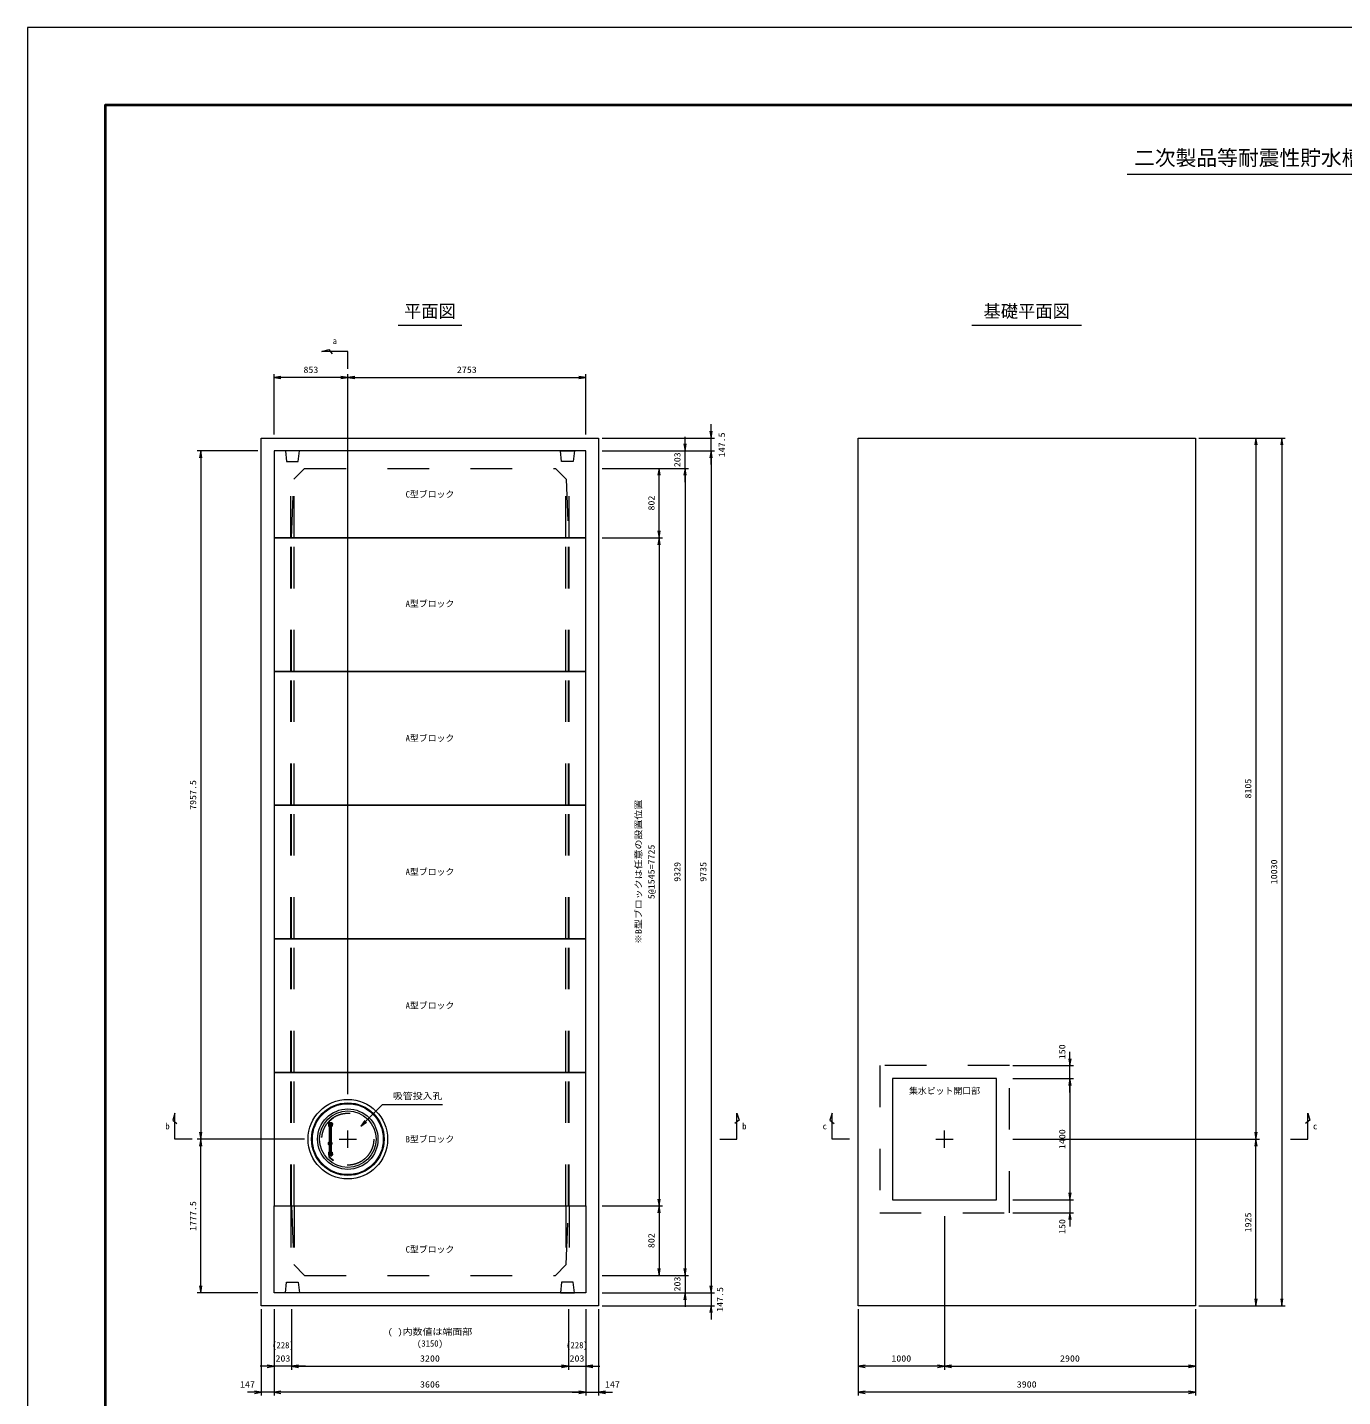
# Model space of a CAD drawing. Units: millimetres at full size. Extents: x 0 to 33600, y -55520 to -31760.
# Drawn here: x 0 to 15208, y -47589 to -31760 of the extents above; entities that cross this region are included whole.
import ezdxf
from ezdxf.enums import TextEntityAlignment as Align

# ---------------------------------------------------------------- set-up
doc = ezdxf.new("R2010")
doc.units = ezdxf.units.MM
doc.header["$LTSCALE"] = 80.0044
doc.header["$PDMODE"] = 32
doc.header["$PDSIZE"] = 40
doc.linetypes.add('CHAIN', pattern=[18.5, 12, -1.5, 3.5, -1.5])
doc.linetypes.add('DASHED_SPACED', pattern=[12, 6, -6])
for name, color, linetype, lineweight in [('0_2', 4, 'Continuous', 13), ('Defpoints_5', 5, 'Continuous', 13), ('FRP', 4, 'DASHED_SPACED', 13), ('図枠', 1, 'Continuous', 40), ('寸法', 6, 'Continuous', 13), ('文字', 2, 'Continuous', 13)]:
    doc.layers.add(name, color=color, linetype=linetype, lineweight=lineweight)
doc.styles.add('ＭＳ ゴシック', font='')
doc.styles.get('ＭＳ ゴシック').set_extended_font_data('MS Gothic')

# ---------------------------------------------------------------- blocks, each defined once
blk = doc.blocks.new('open_arrow')
at = {"color": 0, "linetype": 'Continuous', "lineweight": -2}
blk.add_lwpolyline([(7.5, 1.25), (0, 0), (7.5, -1.25)], dxfattribs=at)

msp = doc.modelspace()

# ---------------------------------------------------------------- linework, layer by layer
at = {"layer": '0_2', "linetype": 'DASHED_SPACED'}
for p, q in [((3045, -37660), (3045, -36780)), ((3085, -37660), (3085, -36780)), ((6225, -37660), (6225, -36780)), ((6265, -37660), (6265, -36780)), ((3045, -39205), (3045, -37660)), ((3085, -39205), (3085, -37660)), ((6225, -39205), (6225, -37660)), ((6265, -39205), (6265, -37660)), ((3045, -40750), (3045, -39205)), ((3085, -40750), (3085, -39205)), ((6225, -40750), (6225, -39205)), ((6265, -40750), (6265, -39205)), ((3045, -42295), (3045, -40750)), ((3085, -42295), (3085, -40750)), ((6225, -42295), (6225, -40750)), ((6265, -42295), (6265, -40750)), ((3045, -43840), (3045, -42295)), ((3085, -43840), (3085, -42295)), ((6225, -43840), (6225, -42295)), ((6265, -43840), (6265, -42295)), ((3045, -45385), (3045, -43840)), ((3085, -45385), (3085, -43840)), ((6225, -45385), (6225, -43840)), ((6265, -45385), (6265, -43840)), ((3045, -45385), (3045, -46265)), ((3085, -45385), (3085, -46265)), ((6225, -45385), (6225, -46265)), ((6265, -45385), (6265, -46265))]:
    msp.add_line(p, q, dxfattribs=at)
at = {"layer": '0_2', "color": 3, "linetype": 'DASHED_SPACED'}
for p, q in [((3055, -39205), (3055, -37660)), ((6255, -39205), (6255, -37660)), ((3055, -40750), (3055, -39205)), ((6255, -40750), (6255, -39205)), ((3055, -42295), (3055, -40750)), ((6255, -42295), (6255, -40750)), ((3055, -43840), (3055, -42295)), ((6255, -43840), (6255, -42295)), ((3055, -45385), (3055, -43840)), ((6255, -45385), (6255, -43840))]:
    msp.add_line(p, q, dxfattribs=at)
at = {"layer": '0_2', "color": 2, "linetype": 'CHAIN'}
for p, q in [((3605, -44612.5), (3805, -44612.5)), ((3705, -44712.5), (3705, -44512.5)), ((10505, -44612.5), (10705, -44612.5)), ((10605, -44712.5), (10605, -44512.5))]:
    msp.add_line(p, q, dxfattribs=at)
at = {"layer": '0_2', "color": 7}
for points in [[(2705, -36507.5), (6605, -36507.5), (6605, -46537.5), (2705, -46537.5)], [(9605, -36507.5), (13505, -36507.5), (13505, -46537.5), (9605, -46537.5)], [(10005, -45312.5), (11205, -45312.5), (11205, -43912.5), (10005, -43912.5)]]:
    msp.add_lwpolyline(points, close=True, dxfattribs=at)
at = {"layer": '0_2', "color": 3}
for points in [[(2852, -37660), (6458, -37660), (6458, -36655), (2852, -36655)], [(6458, -39205), (6458, -37660), (2852, -37660), (2852, -39205)], [(6458, -40750), (6458, -39205), (2852, -39205), (2852, -40750)], [(6458, -42295), (6458, -40750), (2852, -40750), (2852, -42295)], [(6458, -43840), (6458, -42295), (2852, -42295), (2852, -43840)], [(6458, -45385), (6458, -43840), (2852, -43840), (2852, -45385)], [(2852, -45385), (6458, -45385), (6458, -46390), (2852, -46390)]]:
    msp.add_lwpolyline(points, close=True, dxfattribs=at)
at = {"layer": '0_2', "linetype": 'DASHED_SPACED'}
for points in [[(2985, -36655), (2997.5, -36780), (3132.5, -36780), (3145, -36655)], [(6325, -36655), (6312.5, -36780), (6177.5, -36780), (6165, -36655)], [(2985, -46390), (2997.5, -46265), (3132.5, -46265), (3145, -46390)], [(6325, -46390), (6312.5, -46265), (6177.5, -46265), (6165, -46390)]]:
    msp.add_lwpolyline(points, close=True, dxfattribs=at)
at = {"layer": '0_2', "color": 3, "linetype": 'DASHED_SPACED'}
for points in [[(3055, -37660), (3080, -36983), (3205, -36858), (6105, -36858), (6230, -36983), (6255, -37660)], [(3055, -45385), (3080, -46062), (3205, -46187), (6105, -46187), (6230, -46062), (6255, -45385)]]:
    msp.add_lwpolyline(points, dxfattribs=at)
at = {"layer": '0_2', "color": 7, "linetype": 'DASHED_SPACED'}
msp.add_lwpolyline([(9855, -45462.5), (11355, -45462.5), (11355, -43762.5), (9855, -43762.5)], close=True, dxfattribs=at)
at = {"layer": '0_2', "color": 3}
for radius in [460, 420]:
    msp.add_circle((3705, -44612.5), radius, dxfattribs=at)
at = {"layer": '0_2'}
for radius in [410, 349, 327]:
    msp.add_circle((3705, -44612.5), radius, dxfattribs=at)
at = {"layer": '0_2', "color": 3, "linetype": 'DASHED_SPACED'}
msp.add_circle((3705, -44612.5), 300, dxfattribs=at)
at = {"layer": 'Defpoints_5'}
msp.add_lwpolyline([(0, -55520), (33600, -55520), (33600, -31760), (0, -31760)], close=True, dxfattribs=at)
at = {"layer": 'FRP'}
for p, q in [((3480, -44428.56), (3526, -44428.56)), ((3480, -44428.56), (3480, -44430.56)), ((3480, -44430.56), (3526, -44430.56)), ((3480, -44430.56), (3480, -44462.56)), ((3480, -44441.29), (3514.95, -44441.29)), ((3480, -44462.56), (3488.9, -44462.56)), ((3487.09, -44420.41), (3489.03, -44426.23)), ((3536.43, -44364.34), (3487.84, -44405)), ((3489, -44432.75), (3489, -44437.45)), ((3489, -44441.29), (3489, -44783.71)), ((3489.03, -44423.56), (3489.03, -44428.56)), ((3489.03, -44423.56), (3520.12, -44423.56)), ((3539.32, -44367.79), (3490.73, -44408.46)), ((3494.58, -44419.06), (3520.12, -44419.06)), ((3514, -44423.56), (3510.95, -44426.61)), ((3511, -44423.56), (3511, -44428.56)), ((3511, -44432.75), (3511, -44437.45)), ((3511, -44441.29), (3511, -44783.71)), ((3511, -44462.56), (3526, -44462.56)), ((3514.95, -44430.56), (3514.95, -44441.29)), ((3520.12, -44419.06), (3520.12, -44423.56)), ((3526, -44430.56), (3526, -44462.56)), ((3526, -44443.56), (3528, -44443.56)), ((3528, -44430.56), (3528, -44443.56)), ((3536.43, -44364.34), (3539.32, -44367.79)), ((3480, -44762.44), (3488.9, -44762.44)), ((3480, -44762.44), (3480, -44794.44)), ((3480, -44783.71), (3514.95, -44783.71)), ((3480, -44794.44), (3526, -44794.44)), ((3480, -44794.44), (3480, -44796.44)), ((3489, -44787.55), (3489, -44792.25)), ((3511, -44762.44), (3526, -44762.44)), ((3511, -44787.55), (3511, -44792.25)), ((3514.95, -44783.71), (3514.95, -44794.44)), ((3526, -44762.44), (3526, -44794.44)), ((3526, -44781.44), (3528, -44781.44)), ((3528, -44781.44), (3528, -44794.44)), ((3480, -44796.44), (3526, -44796.44)), ((3489.03, -44798.77), (3487.09, -44804.59)), ((3487.84, -44820), (3536.43, -44860.66)), ((3489.03, -44796.44), (3489.03, -44801.44)), ((3489.03, -44801.44), (3520.12, -44801.44)), ((3490.73, -44816.54), (3539.32, -44857.21)), ((3494.58, -44805.94), (3520.12, -44805.94)), ((3510.95, -44798.39), (3514, -44801.44)), ((3511, -44796.44), (3511, -44801.44)), ((3520.12, -44801.44), (3520.12, -44805.94)), ((3539.32, -44857.21), (3536.43, -44860.66))]:
    msp.add_line(p, q, dxfattribs=at)
at = {"layer": 'FRP', "linetype": 'CHAIN'}
msp.add_line((3500, -44449.6), (3500, -44775.26), dxfattribs=at)
at = {"layer": 'FRP'}
for centre, radius, start, end in [((3494.59, -44413.06), 10.5, 129.92782, 270), ((3494.58, -44413.06), 6, 129.92906, 270), ((3526, -44430.56), 2, 0, 90), ((3526, -44794.44), 2, 270, 0), ((3494.59, -44811.94), 10.5, 90, 230.07217), ((3494.58, -44811.94), 6, 90, 230.07093)]:
    msp.add_arc(centre, radius, start, end, dxfattribs=at)
msp.add_point((3500, -44662.5), dxfattribs=at)
at = {"layer": '図枠'}
msp.add_lwpolyline([(900, -54620), (32700, -54620), (32700, -32660), (900, -32660)], close=True, dxfattribs=at)
at = {"layer": '寸法'}
for p, q in [((2852, -36467.5), (2852, -35767.5)), ((3705, -44090.67), (3705, -35767.5)), ((3705, -44090.67), (3705, -35767.5)), ((6458, -36467.5), (6458, -35767.5)), ((3705, -35807.5), (2852, -35807.5)), ((3705, -35807.5), (6458, -35807.5)), ((7905, -36815), (7905, -36347.5)), ((6645, -36507.5), (7945, -36507.5)), ((7605, -37018), (7605, -36495)), ((13545, -36507.5), (14245, -36507.5)), ((13545, -36507.5), (14545, -36507.5)), ((14205, -36507.5), (14205, -44612.5)), ((14505, -36507.5), (14505, -46537.5)), ((2665, -36655), (1965, -36655)), ((2005, -36655), (2005, -44612.5)), ((6645, -36655), (7945, -36655)), ((6645, -36655), (7645, -36655)), ((6645, -36655), (7945, -36655)), ((7905, -36655), (7905, -46390)), ((6645, -36858), (7645, -36858)), ((6645, -36858), (7345, -36858)), ((6645, -36858), (7645, -36858)), ((7305, -37660), (7305, -36858)), ((7605, -36858), (7605, -46187)), ((6645, -37660), (7345, -37660)), ((6645, -37660), (7345, -37660)), ((7305, -37660), (7305, -45385)), ((12055, -44072.5), (12055, -43602.5)), ((11395, -43762.5), (12095, -43762.5)), ((11395, -43912.5), (12095, -43912.5)), ((11395, -43912.5), (12095, -43912.5)), ((12055, -43912.5), (12055, -45312.5)), ((3165, -44612.5), (1965, -44612.5)), ((3205, -44612.5), (1965, -44612.5)), ((2005, -46390), (2005, -44612.5)), ((11395, -44612.5), (14245, -44612.5)), ((11435, -44612.5), (14245, -44612.5)), ((14205, -46537.5), (14205, -44612.5)), ((12055, -45152.5), (12055, -45622.5)), ((6645, -45385), (7345, -45385)), ((6645, -45385), (7345, -45385)), ((7305, -45385), (7305, -46187)), ((11395, -45312.5), (12095, -45312.5)), ((11395, -45312.5), (12095, -45312.5)), ((10605, -45502.5), (10605, -47277.5)), ((10605, -45502.5), (10605, -47277.5)), ((11395, -45462.5), (12095, -45462.5)), ((7605, -46027), (7605, -46550)), ((6645, -46187), (7645, -46187)), ((6645, -46187), (7345, -46187)), ((6645, -46187), (7645, -46187)), ((7905, -46230), (7905, -46697.5)), ((2665, -46390), (1965, -46390)), ((6645, -46390), (7945, -46390)), ((6645, -46390), (7645, -46390)), ((6645, -46390), (7945, -46390)), ((2705, -46577.5), (2705, -47577.5)), ((2852, -46577.5), (2852, -47577.5)), ((2852, -46577.5), (2852, -47277.5)), ((2852, -46577.5), (2852, -47577.5)), ((3055, -46577.5), (3055, -47277.5)), ((3055, -46577.5), (3055, -47277.5)), ((6255, -46577.5), (6255, -47277.5)), ((6255, -46577.5), (6255, -47277.5)), ((6458, -46577.5), (6458, -47577.5)), ((6458, -46577.5), (6458, -47277.5)), ((6458, -46577.5), (6458, -47577.5)), ((6605, -46577.5), (6605, -47577.5)), ((6645, -46537.5), (7945, -46537.5)), ((9605, -46577.5), (9605, -47277.5)), ((9605, -46577.5), (9605, -47577.5)), ((13505, -46577.5), (13505, -47277.5)), ((13505, -46577.5), (13505, -47577.5)), ((13545, -46537.5), (14245, -46537.5)), ((13545, -46537.5), (14545, -46537.5)), ((3215, -47237.5), (2692, -47237.5)), ((3055, -47237.5), (6255, -47237.5)), ((6095, -47237.5), (6618, -47237.5)), ((10605, -47237.5), (9605, -47237.5)), ((10605, -47237.5), (13505, -47237.5)), ((3012, -47537.5), (2545, -47537.5)), ((6458, -47537.5), (2852, -47537.5)), ((6298, -47537.5), (6765, -47537.5)), ((13505, -47537.5), (9605, -47537.5))]:
    msp.add_line(p, q, dxfattribs=at)
for points in [[(3705, -35707.5), (3705, -35507.5), (3405, -35507.5), (3485, -35482.5), (3525, -35532.5)], [(1905, -44612.5), (1705, -44612.5), (1705, -44312.5), (1680, -44392.5), (1730, -44432.5)], [(3855, -44462.5), (3911.57, -44405.93), (4105, -44212.5), (4798.33, -44212.5)], [(8005, -44612.5), (8205, -44612.5), (8205, -44312.5), (8230, -44392.5), (8180, -44432.5)], [(9505, -44612.5), (9305, -44612.5), (9305, -44312.5), (9280, -44392.5), (9330, -44432.5)], [(14605, -44612.5), (14805, -44612.5), (14805, -44312.5), (14830, -44392.5), (14780, -44432.5)]]:
    msp.add_lwpolyline(points, dxfattribs=at)
at = {"layer": '文字'}
for p, q in [((21663.66, -33460), (12716.67, -33460)), ((5021.67, -35207.5), (4288.33, -35207.5)), ((12188.33, -35207.5), (10921.67, -35207.5))]:
    msp.add_line(p, q, dxfattribs=at)

# ---------------------------------------------------------------- block references
at = {"layer": '寸法', "xscale": 10.7, "yscale": 10.7}
for p in [(2852, -35807.5), (3705, -35807.5), (3055, -47237.5), (3055, -47237.5), (6458, -47237.5), (9605, -47237.5), (10605, -47237.5), (2852, -47537.5), (2852, -47537.5), (6605, -47537.5), (9605, -47537.5)]:
    msp.add_blockref('open_arrow', p, dxfattribs=at)
for p, rotation in [((3705, -35807.5), 180), ((6458, -35807.5), 180), ((7905, -36507.5), 90), ((14205, -36507.5), 270), ((14505, -36507.5), 270), ((2005, -36655), 270), ((7605, -36655), 90), ((7905, -36655), 270), ((7905, -36655), 270), ((7305, -36858), 270), ((7605, -36858), 270), ((7605, -36858), 270), ((7305, -37660), 90), ((7305, -37660), 270), ((12055, -43762.5), 90), ((12055, -43912.5), 270), ((12055, -43912.5), 270), ((3855, -44462.5), 45), ((2005, -44612.5), 90), ((2005, -44612.5), 270), ((14205, -44612.5), 90), ((14205, -44612.5), 270), ((12055, -45312.5), 90), ((12055, -45312.5), 90), ((7305, -45385), 90), ((7305, -45385), 270), ((12055, -45462.5), 270), ((7305, -46187), 90), ((7605, -46187), 90), ((7605, -46187), 90), ((2005, -46390), 90), ((7905, -46390), 90), ((7905, -46390), 90), ((7605, -46390), 270), ((14205, -46537.5), 90), ((14505, -46537.5), 90), ((7905, -46537.5), 270), ((2852, -47237.5), 180), ((6255, -47237.5), 180), ((6255, -47237.5), 180), ((10605, -47237.5), 180), ((13505, -47237.5), 180), ((2705, -47537.5), 180), ((6458, -47537.5), 180), ((6458, -47537.5), 180), ((13505, -47537.5), 180)]:
    msp.add_blockref('open_arrow', p, dxfattribs=dict(at, rotation=rotation))

# ---------------------------------------------------------------- texts
at = {"layer": '寸法', "color": 3, "style": 'ＭＳ ゴシック'}
for s, p in [('a', (3555, -35347.5)), ('(228)', (2955, -46957.5)), ('(3150)', (4655, -46937.5)), ('(228)', (6355, -46957.5))]:
    msp.add_text(s, height=73.31, dxfattribs=at).set_placement(p, align=Align.TOP_CENTER)
at = {"layer": '寸法', "style": 'ＭＳ ゴシック', "width": 1.15}
for s, p in [('853', (3278.5, -35717.5)), ('2753', (5081.5, -35717.5)), ('203', (2955, -47147.5)), ('3200', (4655, -47147.5)), ('203', (6355, -47147.5)), ('1000', (10105, -47147.5)), ('2900', (12055, -47147.5)), ('147', (2545, -47447.5)), ('3606', (4655, -47447.5)), ('147', (6765, -47447.5)), ('3900', (11555, -47447.5))]:
    msp.add_text(s, height=73.31, dxfattribs=at).set_placement(p, align=Align.MIDDLE_CENTER)
for s, p in [('147.5', (8028.81, -36586.2)), ('203', (7515, -36758)), ('802', (7215, -37259)), ('7957.5', (1915, -40633.75)), ('8105', (14115, -40560)), ('5@1545=7725', (7215, -41522.5)), ('9329', (7515, -41522.5)), ('9735', (7815, -41522.5)), ('10030', (14415, -41522.5)), ('150', (11965, -43602.5)), ('1400', (11965, -44612.5)), ('1777.5', (1915, -45501.25)), ('150', (11965, -45622.5)), ('1925', (14115, -45575)), ('802', (7215, -45786)), ('203', (7515, -46287)), ('147.5', (8008.43, -46465.67))]:
    msp.add_text(s, height=73.31, rotation=90, dxfattribs=at).set_placement(p, align=Align.MIDDLE_CENTER)
at = {"layer": '寸法', "color": 3, "style": 'ＭＳ ゴシック', "width": 1.15}
msp.add_text('※B型ブロックは任意の設置位置', height=73.31, rotation=90, dxfattribs=at).set_placement((7125, -41522.5), align=Align.BOTTOM_CENTER)
at = {"layer": '寸法', "style": 'ＭＳ ゴシック', "width": 1.15}
msp.add_text('吸管投入孔', height=73.31, dxfattribs=at).set_placement((4225, -44172.5), align=Align.BOTTOM_LEFT)
at = {"layer": '寸法', "color": 3, "style": 'ＭＳ ゴシック'}
for s, p in [('b', (1645, -44462.5)), ('c', (9245, -44462.5))]:
    msp.add_text(s, height=73.31, dxfattribs=at).set_placement(p, align=Align.MIDDLE_RIGHT)
for s, p in [('b', (8265, -44462.5)), ('c', (14865, -44462.5))]:
    msp.add_text(s, height=73.31, dxfattribs=at).set_placement(p, align=Align.MIDDLE_LEFT)
at = {"layer": '寸法', "color": 3, "style": 'ＭＳ ゴシック', "width": 1.15}
msp.add_text('( )内数値は端面部', height=73.31, dxfattribs=at).set_placement((4655, -46897.5), align=Align.BOTTOM_CENTER)
at = {"layer": '文字', "style": 'ＭＳ ゴシック'}
msp.add_text('二次製品等耐震性貯水槽 一般構造図（吸管投入孔１箇所）', height=176, dxfattribs=at).set_placement((12796.67, -33180), align=Align.TOP_LEFT)
for s, p in [('平面図', (4655, -34967.5)), ('基礎平面図', (11555, -34967.5))]:
    msp.add_text(s, height=146.6, dxfattribs=at).set_placement(p, align=Align.TOP_CENTER)
for s, p in [('C型ブロック', (4655, -37158)), ('A型ブロック', (4655, -38422.72)), ('A型ブロック', (4655, -39977.5)), ('A型ブロック', (4655, -41522.5)), ('A型ブロック', (4655, -43067.5)), ('B型ブロック', (4655, -44612.5)), ('C型ブロック', (4655, -45887))]:
    msp.add_text(s, height=73.31, dxfattribs=at).set_placement(p, align=Align.MIDDLE_CENTER)
msp.add_text('集水ピット開口部', height=73.31, dxfattribs=at).set_placement((10605, -44112.5), align=Align.BOTTOM_CENTER)

doc.saveas('drawing.dxf')
